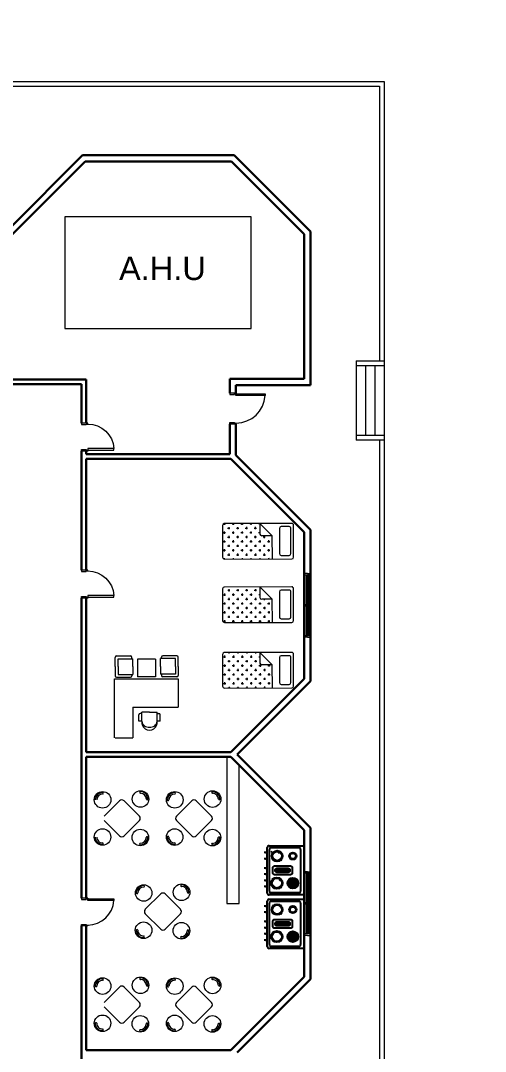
# Model space of a CAD drawing. Extents: x -59 to 582, y -1177 to 100.
# Drawn here: x 523.36 to 538.33, y -20.99 to 12.21 of the extents above; entities that cross this region are included whole.
import ezdxf

# ---------------------------------------------------------------- set-up
doc = ezdxf.new("R2010")
doc.units = 0
doc.header["$LTSCALE"] = 0.15
doc.layers.get('0').update_dxf_attribs({"color": 252})
doc.layers.add('0 sockets', color=252, linetype='Continuous')
doc.layers.add('FIX', color=252, linetype='Continuous')
for name, color, linetype, lineweight in [('anal', 252, 'Continuous', 20), ('DOOR', 252, 'Continuous', 20), ('FUR', 252, 'Continuous', 9), ('wall', 252, 'Continuous', 30)]:
    doc.layers.add(name, color=color, linetype=linetype, lineweight=lineweight)

# ---------------------------------------------------------------- blocks, each defined once
blk = doc.blocks.new('D100')
at = {"layer": 'DOOR'}
for points in [[(0.03, 0.2), (0.03, 1.14), (0.078, 1.14), (0.078, 0.2)], [(0.03, 0.2), (0, 0.2), (0, 0), (0.05, 0), (0.05, 0.15), (0.03, 0.15)], [(0.97, 0.2), (1, 0.2), (1, 0), (0.95, 0), (0.95, 0.15), (0.97, 0.15)]]:
    blk.add_lwpolyline(points, close=True, dxfattribs=at)
blk.add_circle((0.02, 0.21), 0.01, dxfattribs=at)
blk.add_arc((0.029, 0.2), 0.941, 0.0029, 86.9663, dxfattribs=at)
blk = doc.blocks.new('A$C48FC3568')
at = {"layer": 'FUR'}
h = blk.add_hatch(dxfattribs=at)
h.set_pattern_fill('CROSS', color=256, scale=0.5, style=0)
h.set_pattern_definition([(0, (-34.60875, 58.23435), (0.125, -0.125), [0.0625, -0.1875]), (270, (-34.5775, 58.2656), (-0.125, -0.125), [0.0625, -0.1875])])
h.paths.add_polyline_path([(1.055, 0.703), (1.055, 1), (0.05, 1, 0.414214), (0, 0.95), (0, 0.05, 0.414214), (0.05, 0), (1.402, 0), (1.402, 0.653), (1.105, 0.653, -0.414214)])
for p, q in [((0, 0.95), (0, 0.05)), ((1.95, 1), (0.05, 1)), ((1.402, 0.653), (1.055, 1)), ((1.055, 1), (1.055, 0.703)), ((1.877, 0.909), (1.652, 0.909)), ((2, 0.05), (2, 0.95)), ((1.402, 0.653), (1.105, 0.653)), ((1.402, 0), (1.402, 0.653)), ((1.602, 0.859), (1.602, 0.15)), ((1.927, 0.15), (1.927, 0.859)), ((1.652, 0.1), (1.877, 0.1)), ((0.05, 0), (1.95, 0))]:
    blk.add_line(p, q, dxfattribs=at)
for centre, start, end in [((0.05, 0.95), 90, 180), ((1.652, 0.859), 90, 180), ((1.877, 0.859), 360, 90), ((1.95, 0.95), 360, 90), ((1.105, 0.703), 180, 270), ((0.05, 0.05), 180, 270), ((1.652, 0.15), 180, 270), ((1.877, 0.15), 270, 0), ((1.95, 0.05), 270, 360)]:
    blk.add_arc(centre, 0.05, start, end, dxfattribs=at)
blk = doc.blocks.new('D90')
at = {"layer": 'DOOR'}
for points in [[(0.03, 0.2), (0.03, 1.04), (0.078, 1.04), (0.078, 0.2)], [(0.03, 0.2), (0, 0.2), (0, 0), (0.05, 0), (0.05, 0.15), (0.03, 0.15)], [(0.87, 0.2), (0.9, 0.2), (0.9, 0), (0.85, 0), (0.85, 0.15), (0.87, 0.15)]]:
    blk.add_lwpolyline(points, close=True, dxfattribs=at)
blk.add_circle((0.02, 0.21), 0.01, dxfattribs=at)
blk.add_arc((0.025, 0.197), 0.845, 0.2218, 86.3889, dxfattribs=at)
blk = doc.blocks.new('*X25')
at = {"color": 0}
for p, q in [((0.15, 0.538), (0.15, 0.667)), ((0.175, 0.529), (0.175, 0.676)), ((0.2, 0.529), (0.2, 0.676)), ((0.225, 0.538), (0.225, 0.667)), ((0.125, 0.561), (0.125, 0.644)), ((0.25, 0.562), (0.25, 0.643))]:
    blk.add_line(p, q, dxfattribs=at)
blk = doc.blocks.new('ARCH')
at = {"layer": 'anal'}
for p, q in [((82.125, 399.075), (132.6, 399.075)), ((82.275, 398.925), (132.6, 398.925)), ((132.6, 399.075), (135.075, 399.075)), ((132.6, 398.925), (134.925, 398.925)), ((134.925, 398.925), (134.925, 390.6)), ((135.075, 399.075), (135.075, 390.6)), ((134.925, 390.6), (134.925, 390.075)), ((135.075, 390.6), (135.075, 346.125)), ((134.175, 390.075), (134.175, 387.525)), ((134.175, 390.075), (135.075, 390.075)), ((134.175, 389.925), (134.475, 389.925)), ((134.175, 389.925), (135.075, 389.925)), ((134.475, 389.925), (134.475, 387.675)), ((134.775, 389.925), (134.775, 387.675)), ((135.075, 390.075), (135.075, 387.525)), ((135.075, 387.675), (134.175, 387.675)), ((135.075, 387.525), (134.175, 387.525)), ((134.925, 387.525), (134.925, 346.275)), ((132.6, 383.225), (132.5, 383.225)), ((132.7, 383.175), (132.5, 383.175)), ((132.6, 383.175), (132.5, 383.175)), ((132.56, 383.175), (132.56, 382.225)), ((132.585, 383.175), (132.585, 382.225)), ((132.6, 383.225), (132.7, 383.225)), ((132.615, 383.175), (132.615, 382.225)), ((132.64, 383.175), (132.64, 382.225)), ((132.5, 382.175), (132.5, 382.225)), ((132.7, 382.225), (132.5, 382.225)), ((132.7, 382.175), (132.5, 382.175)), ((132.56, 382.175), (132.56, 381.225)), ((132.585, 382.175), (132.585, 381.225)), ((132.615, 382.175), (132.615, 381.225)), ((132.64, 382.175), (132.64, 381.225)), ((132.7, 382.175), (132.7, 382.225)), ((132.7, 381.225), (132.5, 381.225)), ((132.6, 381.225), (132.5, 381.225)), ((132.6, 381.175), (132.5, 381.175)), ((132.6, 381.175), (132.7, 381.175)), ((132.6, 373.625), (132.5, 373.625)), ((132.6, 373.575), (132.5, 373.575)), ((132.7, 373.575), (132.5, 373.575)), ((132.56, 373.575), (132.56, 372.625)), ((132.585, 373.575), (132.585, 372.625)), ((132.6, 373.625), (132.7, 373.625)), ((132.615, 373.575), (132.615, 372.625)), ((132.64, 373.575), (132.64, 372.625)), ((132.7, 372.625), (132.5, 372.625)), ((132.5, 372.575), (132.5, 372.625)), ((132.7, 372.575), (132.5, 372.575)), ((132.56, 372.575), (132.56, 371.625)), ((132.585, 372.575), (132.585, 371.625)), ((132.615, 372.575), (132.615, 371.625)), ((132.64, 372.575), (132.64, 371.625)), ((132.7, 372.575), (132.7, 372.625)), ((132.6, 371.625), (132.5, 371.625)), ((132.7, 371.625), (132.5, 371.625)), ((132.6, 371.575), (132.5, 371.575)), ((132.6, 371.575), (132.7, 371.575))]:
    blk.add_line(p, q, dxfattribs=at)
blk.add_lwpolyline([(130.786, 394.721), (124.786, 394.721), (124.786, 391.121), (130.786, 391.121)], close=True, dxfattribs=at)
at = {"layer": 'FIX', "ltscale": 1000}
for p, q in [((131.272, 374.276), (131.272, 374.211)), ((131.307, 372.938), (131.307, 374.402)), ((131.367, 374.462), (132.5, 374.462)), ((131.375, 373), (131.375, 374.34)), ((131.491, 374.217), (131.432, 374.276)), ((131.435, 374.4), (132.321, 374.4)), ((131.667, 374.217), (131.725, 374.276)), ((132.381, 374.34), (132.381, 373)), ((131.272, 374.076), (131.272, 374.011)), ((131.537, 374.041), (131.479, 373.982)), ((131.714, 374.041), (131.772, 373.982)), ((131.272, 373.776), (131.272, 373.711)), ((131.272, 373.576), (131.272, 373.511)), ((131.629, 373.71), (131.629, 373.63)), ((131.679, 373.71), (131.679, 373.63)), ((131.729, 373.71), (131.729, 373.63)), ((131.779, 373.71), (131.779, 373.63)), ((131.829, 373.71), (131.829, 373.63)), ((131.879, 373.71), (131.879, 373.63)), ((131.929, 373.71), (131.929, 373.63)), ((131.979, 373.71), (131.979, 373.63)), ((131.272, 373.376), (131.272, 373.311)), ((131.529, 373.345), (131.47, 373.404)), ((131.705, 373.345), (131.764, 373.404)), ((131.272, 373.176), (131.272, 373.111)), ((132.5, 372.878), (131.367, 372.878)), ((132.321, 372.94), (131.435, 372.94)), ((131.529, 373.169), (131.47, 373.11)), ((131.705, 373.169), (131.764, 373.11)), ((131.272, 372.552), (131.272, 372.487)), ((131.307, 371.214), (131.307, 372.677)), ((131.367, 372.737), (132.5, 372.737)), ((131.375, 371.275), (131.375, 372.616)), ((131.435, 372.676), (132.321, 372.676)), ((131.537, 372.493), (131.479, 372.551)), ((131.714, 372.493), (131.772, 372.551)), ((132.381, 372.616), (132.381, 371.275)), ((131.272, 372.352), (131.272, 372.287)), ((131.537, 372.316), (131.479, 372.258)), ((131.714, 372.316), (131.772, 372.258)), ((131.272, 372.052), (131.272, 371.987)), ((131.629, 371.986), (131.629, 371.906)), ((131.679, 371.986), (131.679, 371.906)), ((131.729, 371.986), (131.729, 371.906)), ((131.779, 371.986), (131.779, 371.906)), ((131.829, 371.986), (131.829, 371.906)), ((131.879, 371.986), (131.879, 371.906)), ((131.929, 371.986), (131.929, 371.906)), ((131.979, 371.986), (131.979, 371.906)), ((131.272, 371.852), (131.272, 371.787)), ((131.272, 371.652), (131.272, 371.587)), ((131.529, 371.621), (131.47, 371.679)), ((131.705, 371.621), (131.764, 371.679)), ((131.272, 371.452), (131.272, 371.387)), ((132.321, 371.215), (131.435, 371.215)), ((131.529, 371.444), (131.47, 371.386)), ((131.705, 371.444), (131.764, 371.386)), ((132.5, 371.154), (131.367, 371.154))]:
    blk.add_line(p, q, dxfattribs=at)
for points in [[(131.307, 374.244), (131.213, 374.244)], [(131.307, 374.276), (131.272, 374.276)], [(131.307, 374.211), (131.272, 374.211)], [(131.307, 374.044), (131.213, 374.044)], [(131.307, 374.076), (131.272, 374.076)], [(131.307, 374.011), (131.272, 374.011)], [(131.307, 373.744), (131.213, 373.744)], [(131.307, 373.544), (131.213, 373.544)], [(131.307, 373.776), (131.272, 373.776)], [(131.307, 373.711), (131.272, 373.711)], [(131.307, 373.576), (131.272, 373.576)], [(131.307, 373.344), (131.213, 373.344)], [(131.307, 373.511), (131.272, 373.511)], [(131.307, 373.376), (131.272, 373.376)], [(131.307, 373.311), (131.272, 373.311)], [(131.307, 373.144), (131.213, 373.144)], [(131.307, 373.176), (131.272, 373.176)], [(131.307, 373.111), (131.272, 373.111)], [(131.307, 372.552), (131.272, 372.552)], [(131.307, 372.519), (131.213, 372.519)], [(131.307, 372.319), (131.213, 372.319)], [(131.307, 372.487), (131.272, 372.487)], [(131.307, 372.352), (131.272, 372.352)], [(131.307, 372.287), (131.272, 372.287)], [(131.307, 372.019), (131.213, 372.019)], [(131.307, 372.052), (131.272, 372.052)], [(131.307, 371.987), (131.272, 371.987)], [(131.307, 371.819), (131.213, 371.819)], [(131.307, 371.619), (131.213, 371.619)], [(131.307, 371.852), (131.272, 371.852)], [(131.307, 371.787), (131.272, 371.787)], [(131.307, 371.652), (131.272, 371.652)], [(131.307, 371.587), (131.272, 371.587)], [(131.307, 371.419), (131.213, 371.419)], [(131.307, 371.452), (131.272, 371.452)], [(131.307, 371.387), (131.272, 371.387)]]:
    blk.add_lwpolyline(points, dxfattribs=at)
for points in [[(132.109, 373.762), (132.109, 373.577, -0.414214), (132.059, 373.527), (131.54, 373.527, -0.414214), (131.49, 373.577), (131.49, 373.762, -0.414214), (131.54, 373.812), (132.059, 373.812, -0.414214)], [(132.034, 373.687), (132.034, 373.653, -0.414214), (131.984, 373.603), (131.616, 373.603, -0.414214), (131.566, 373.653), (131.566, 373.687, -0.414214), (131.616, 373.737), (131.984, 373.737, -0.414214)], [(132.007, 373.687), (132.007, 373.653, -0.414214), (131.984, 373.63), (131.616, 373.63, -0.414214), (131.593, 373.653), (131.593, 373.687, -0.414214), (131.616, 373.71), (131.984, 373.71, -0.414214)], [(132.109, 372.038), (132.109, 371.853, -0.414214), (132.059, 371.803), (131.54, 371.803, -0.414214), (131.49, 371.853), (131.49, 372.038, -0.414214), (131.54, 372.088), (132.059, 372.088, -0.414214)], [(132.034, 371.963), (132.034, 371.929, -0.414214), (131.984, 371.879), (131.616, 371.879, -0.414214), (131.566, 371.929), (131.566, 371.963, -0.414214), (131.616, 372.013), (131.984, 372.013, -0.414214)], [(132.007, 371.963), (132.007, 371.929, -0.414214), (131.984, 371.906), (131.616, 371.906, -0.414214), (131.593, 371.929), (131.593, 371.963, -0.414214), (131.616, 371.986), (131.984, 371.986, -0.414214)]]:
    blk.add_lwpolyline(points, format="xyb", close=True, dxfattribs=at)
for centre, radius in [((131.626, 374.129), 0.174), ((131.626, 374.129), 0.149), ((132.132, 374.129), 0.116), ((132.132, 374.129), 0.0914), ((131.617, 373.257), 0.183), ((131.617, 373.257), 0.158), ((132.132, 373.257), 0.174), ((132.132, 373.257), 0.149), ((131.626, 372.405), 0.174), ((131.626, 372.405), 0.149), ((132.132, 372.405), 0.116), ((132.132, 372.405), 0.0914), ((131.617, 371.533), 0.183), ((131.617, 371.533), 0.158), ((132.132, 371.533), 0.174), ((132.132, 371.533), 0.149)]:
    blk.add_circle(centre, radius, dxfattribs=at)
for centre, start, end in [((131.367, 374.402), 90, 180), ((131.435, 374.34), 90, 180), ((132.321, 374.34), 0, 90), ((131.367, 372.938), 180, 270), ((131.435, 373), 180, 270), ((132.321, 373), 270, 0), ((131.367, 372.677), 90, 180), ((131.435, 372.616), 90, 180), ((132.321, 372.616), 0, 90), ((131.367, 371.214), 180, 270), ((131.435, 371.275), 180, 270), ((132.321, 371.275), 270, 0)]:
    blk.add_arc(centre, 0.06, start, end, dxfattribs=at)
at = {"layer": 'FUR'}
for p, q in [((126.409, 380.231), (126.409, 380.528)), ((126.455, 380.574), (126.901, 380.574)), ((126.946, 380.482), (126.946, 380.528)), ((127.902, 380.492), (127.902, 380.537)), ((128.393, 380.583), (127.947, 380.583)), ((128.439, 380.24), (128.439, 380.537)), ((126.409, 380.231), (126.409, 379.934)), ((126.501, 380.231), (126.501, 380.482)), ((126.501, 380.482), (126.981, 380.482)), ((126.501, 380.231), (126.501, 379.979)), ((126.981, 380.231), (126.981, 380.482)), ((126.981, 380.231), (126.981, 379.979)), ((127.131, 380.471), (127.131, 379.9)), ((127.702, 380.471), (127.131, 380.471)), ((127.702, 380.471), (127.702, 379.9)), ((128.347, 380.492), (127.867, 380.492)), ((127.867, 380.24), (127.867, 380.492)), ((127.867, 380.24), (127.867, 379.989)), ((128.347, 380.24), (128.347, 380.492)), ((128.347, 380.24), (128.347, 379.989)), ((128.439, 380.24), (128.439, 379.943)), ((126.385, 377.934), (126.385, 379.839)), ((126.385, 379.839), (128.442, 379.839)), ((126.455, 379.888), (126.901, 379.888)), ((126.501, 379.979), (126.981, 379.979)), ((126.946, 379.979), (126.946, 379.934)), ((127.702, 379.9), (127.131, 379.9)), ((128.347, 379.989), (127.867, 379.989)), ((127.902, 379.989), (127.902, 379.943)), ((128.393, 379.897), (127.947, 379.897)), ((128.442, 379.839), (128.442, 378.925)), ((126.981, 378.925), (126.981, 377.934)), ((126.981, 378.925), (128.442, 378.925)), ((127.171, 378.476), (127.171, 378.68)), ((127.262, 378.726), (127.217, 378.726)), ((127.262, 378.476), (127.262, 378.76)), ((127.514, 378.76), (127.262, 378.76)), ((127.514, 378.76), (127.765, 378.76)), ((127.765, 378.476), (127.765, 378.76)), ((127.765, 378.726), (127.811, 378.726)), ((127.857, 378.476), (127.857, 378.68)), ((127.262, 378.476), (127.171, 378.476)), ((127.857, 378.476), (127.765, 378.476)), ((126.409, 377.934), (126.981, 377.934)), ((130, 377.325), (130, 372.6)), ((130.4, 372.6), (130.4, 377.059)), ((126.551, 375.911), (126.056, 375.416)), ((127.188, 375.416), (126.693, 375.911)), ((128.874, 375.908), (128.379, 375.413)), ((129.51, 375.413), (129.015, 375.908)), ((126.056, 375.274), (126.551, 374.779)), ((126.693, 374.779), (127.188, 375.274)), ((128.379, 375.272), (128.874, 374.777)), ((129.015, 374.777), (129.51, 375.272)), ((127.874, 372.908), (127.379, 372.413)), ((128.51, 372.413), (128.015, 372.908)), ((130, 372.6), (130.4, 372.6)), ((127.379, 372.272), (127.874, 371.777)), ((128.015, 371.777), (128.51, 372.272)), ((126.551, 369.911), (126.056, 369.416)), ((127.188, 369.416), (126.693, 369.911)), ((128.874, 369.908), (128.379, 369.413)), ((129.51, 369.413), (129.015, 369.908)), ((126.056, 369.274), (126.551, 368.779)), ((126.693, 368.779), (127.188, 369.274)), ((128.379, 369.272), (128.874, 368.777)), ((129.015, 368.777), (129.51, 369.272))]:
    blk.add_line(p, q, dxfattribs=at)
for centre in [(126.003, 375.941), (127.225, 375.966), (128.326, 375.939), (129.547, 375.963), (126.001, 374.742), (127.218, 374.726), (128.324, 374.74), (129.541, 374.723), (127.326, 372.939), (128.547, 372.963), (127.324, 371.74), (128.541, 371.723), (126.003, 369.941), (127.225, 369.966), (128.326, 369.939), (129.547, 369.963), (126.001, 368.742), (127.218, 368.726), (128.324, 368.74), (129.541, 368.723)]:
    blk.add_circle(centre, 0.267, dxfattribs=at)
for centre, radius, start, end in [((126.455, 380.528), 0.0457, 90, 180), ((126.901, 380.528), 0.0457, 360, 90), ((127.947, 380.537), 0.0457, 90, 180), ((128.393, 380.537), 0.0457, 0, 90), ((126.455, 379.934), 0.0457, 180, 270), ((126.901, 379.934), 0.0457, 270, 360), ((127.947, 379.943), 0.0457, 180, 270), ((128.393, 379.943), 0.0457, 270, 0), ((127.217, 378.68), 0.0457, 90, 180), ((127.811, 378.68), 0.0457, 0, 90), ((127.514, 378.443), 0.254, 172.4334, 7.5666), ((127.486, 378.504), 0.225, 187.1177, 277.1177), ((127.542, 378.504), 0.225, 262.8823, 352.8823), ((126.003, 375.941), 0.237, 90, 180), ((126.003, 376.154), 0.025, 270, 90), ((127.224, 376.178), 0.025, 90.0423, 270.0423), ((127.225, 375.966), 0.237, 0.0423, 90.0423), ((128.326, 375.939), 0.237, 90, 180), ((128.326, 376.151), 0.025, 270, 90), ((129.547, 376.175), 0.025, 90.0423, 270.0423), ((129.547, 375.963), 0.237, 0.0423, 90.0423), ((126.003, 375.941), 0.187, 90, 180), ((126.622, 375.84), 0.1, 45, 135), ((127.225, 375.966), 0.187, 0.0423, 90.0423), ((127.437, 375.966), 0.025, 180.0423, 0.0423), ((128.113, 375.939), 0.025, 180, 0), ((128.326, 375.939), 0.187, 90, 180), ((128.945, 375.837), 0.1, 45, 135), ((129.547, 375.963), 0.187, 0.0423, 90.0423), ((129.76, 375.963), 0.025, 180.0423, 0.0423), ((127.117, 375.345), 0.1, 315, 45), ((128.45, 375.342), 0.1, 135, 225), ((129.44, 375.342), 0.1, 315, 45), ((126.001, 374.742), 0.237, 179.9577, 269.9577), ((126.001, 374.742), 0.187, 179.9577, 269.9577), ((126.001, 374.53), 0.025, 269.9577, 89.9577), ((126.622, 374.85), 0.1, 225, 315), ((127.218, 374.514), 0.025, 90, 270), ((127.218, 374.726), 0.237, 270, 0), ((127.218, 374.726), 0.187, 270, 0), ((127.431, 374.726), 0.025, 0, 180), ((128.112, 374.74), 0.025, 359.9577, 179.9577), ((128.324, 374.74), 0.237, 179.9577, 269.9577), ((128.324, 374.74), 0.187, 179.9577, 269.9577), ((128.324, 374.527), 0.025, 269.9577, 89.9577), ((128.945, 374.847), 0.1, 225, 315), ((129.541, 374.511), 0.025, 90, 270), ((129.541, 374.723), 0.237, 270, 0), ((129.541, 374.723), 0.187, 270, 0), ((129.753, 374.723), 0.025, 0, 180), ((128.547, 373.175), 0.025, 90.0423, 270.0423), ((128.547, 372.963), 0.237, 0.0423, 90.0423), ((127.326, 372.939), 0.237, 90, 180), ((127.113, 372.939), 0.025, 180, 0), ((127.326, 372.939), 0.187, 90, 180), ((127.326, 373.151), 0.025, 270, 90), ((127.945, 372.837), 0.1, 45, 135), ((128.547, 372.963), 0.187, 0.0423, 90.0423), ((128.76, 372.963), 0.025, 180.0423, 0.0423), ((127.45, 372.342), 0.1, 135, 225), ((128.44, 372.342), 0.1, 315, 45), ((127.112, 371.74), 0.025, 359.9577, 179.9577), ((127.324, 371.74), 0.237, 179.9577, 269.9577), ((127.324, 371.74), 0.187, 179.9577, 269.9577), ((127.324, 371.527), 0.025, 269.9577, 89.9577), ((127.945, 371.847), 0.1, 225, 315), ((128.541, 371.511), 0.025, 90, 270), ((128.541, 371.723), 0.237, 270, 0), ((128.541, 371.723), 0.187, 270, 0), ((128.753, 371.723), 0.025, 0, 180), ((127.224, 370.178), 0.025, 90.0423, 270.0423), ((127.225, 369.966), 0.237, 0.0423, 90.0423), ((129.547, 370.175), 0.025, 90.0423, 270.0423), ((129.547, 369.963), 0.237, 0.0423, 90.0423), ((126.003, 369.941), 0.237, 90, 180), ((125.791, 369.941), 0.025, 180, 0), ((126.003, 369.941), 0.187, 90, 180), ((126.003, 370.154), 0.025, 270, 90), ((126.622, 369.84), 0.1, 45, 135), ((127.225, 369.966), 0.187, 0.0423, 90.0423), ((127.437, 369.966), 0.025, 180.0423, 0.0423), ((128.326, 369.939), 0.237, 90, 180), ((128.113, 369.939), 0.025, 180, 0), ((128.326, 369.939), 0.187, 90, 180), ((128.326, 370.151), 0.025, 270, 90), ((128.945, 369.837), 0.1, 45, 135), ((129.547, 369.963), 0.187, 0.0423, 90.0423), ((129.76, 369.963), 0.025, 180.0423, 0.0423), ((127.117, 369.345), 0.1, 315, 45), ((128.45, 369.342), 0.1, 135, 225), ((129.44, 369.342), 0.1, 315, 45), ((125.789, 368.743), 0.025, 359.9577, 179.9577), ((126.001, 368.742), 0.237, 179.9577, 269.9577), ((126.001, 368.742), 0.187, 179.9577, 269.9577), ((126.001, 368.53), 0.025, 269.9577, 89.9577), ((126.622, 368.85), 0.1, 225, 315), ((127.218, 368.726), 0.237, 270, 0), ((127.218, 368.726), 0.187, 270, 0), ((127.431, 368.726), 0.025, 0, 180), ((128.112, 368.74), 0.025, 359.9577, 179.9577), ((128.324, 368.74), 0.237, 179.9577, 269.9577), ((128.324, 368.74), 0.187, 179.9577, 269.9577), ((128.324, 368.527), 0.025, 269.9577, 89.9577), ((128.945, 368.847), 0.1, 225, 315), ((129.541, 368.723), 0.237, 270, 0), ((129.541, 368.723), 0.187, 270, 0), ((129.753, 368.723), 0.025, 0, 180), ((127.218, 368.514), 0.025, 90, 270), ((129.541, 368.511), 0.025, 90, 270)]:
    blk.add_arc(centre, radius, start, end, dxfattribs=at)
at = {"layer": 'wall'}
for p, q in [((123, 394.341), (125.359, 396.7)), ((123.075, 394.134), (125.441, 396.5)), ((125.359, 396.7), (130.241, 396.7)), ((125.441, 396.5), (130.159, 396.5)), ((130.159, 396.5), (132.5, 394.159)), ((130.241, 396.7), (132.7, 394.241)), ((132.5, 394.159), (132.5, 389.5)), ((132.7, 394.241), (132.7, 389.3)), ((123.075, 389.475), (125.475, 389.475)), ((125.475, 389.475), (125.475, 388.075)), ((130.1, 389.5), (130.1, 389.044)), ((132.5, 389.5), (130.1, 389.5)), ((123, 389.325), (125.325, 389.325)), ((125.325, 389.325), (125.325, 388.075)), ((130.3, 389.3), (130.3, 389.044)), ((132.7, 389.3), (130.3, 389.3)), ((130.1, 388.044), (130.1, 387.075)), ((130.3, 388.044), (130.3, 387.041)), ((125.325, 387.175), (125.325, 387)), ((125.475, 387.175), (125.475, 387.075)), ((125.325, 387.075), (125.325, 383.341)), ((130.1, 387.075), (125.475, 387.075)), ((130.134, 386.925), (125.475, 386.925)), ((125.475, 386.925), (125.475, 383.341)), ((130.134, 386.925), (132.5, 384.559)), ((130.3, 387.041), (132.7, 384.641)), ((132.5, 384.559), (132.5, 379.841)), ((132.7, 384.641), (132.7, 379.759)), ((125.325, 382.441), (125.325, 372.776)), ((125.475, 382.441), (125.475, 377.475)), ((132.5, 379.841), (130.134, 377.475)), ((132.7, 379.759), (130.341, 377.4)), ((130.134, 377.475), (125.475, 377.475)), ((130.134, 377.325), (125.475, 377.325)), ((125.475, 372.776), (125.475, 377.325)), ((130.134, 377.325), (132.5, 374.959)), ((130.341, 377.4), (132.7, 375.041)), ((132.5, 374.959), (132.5, 370.241)), ((132.7, 375.041), (132.7, 370.159)), ((125.325, 371.876), (125.325, 358.275)), ((125.475, 367.875), (125.475, 371.876)), ((132.5, 370.241), (130.134, 367.875)), ((132.7, 370.159), (130.341, 367.8)), ((130.134, 367.875), (125.475, 367.875))]:
    blk.add_line(p, q, dxfattribs=at)
at = {"layer": 'DOOR', "rotation": 270}
for name, p in [('D100', (130.1, 389.044)), ('D90', (125.325, 372.776))]:
    blk.add_blockref(name, p, dxfattribs=at)
at = {"layer": 'DOOR', "xscale": -1, "rotation": 270}
for p in [(125.325, 387.175), (125.325, 382.441)]:
    blk.add_blockref('D90', p, dxfattribs=at)
at = {"layer": 'FIX', "ltscale": 1000, "xscale": 2, "yscale": 2, "zscale": 2, "rotation": 180}
for p in [(132.507, 374.462), (132.507, 372.737)]:
    blk.add_blockref('*X25', p, dxfattribs=at)
at = {"layer": 'FUR', "xscale": 1.142857142856969, "yscale": 1.142857142856969, "zscale": 1.142857142856969, "rotation": 0.125901765957867}
for p in [(129.869, 383.696), (129.869, 381.652), (129.869, 379.539)]:
    blk.add_blockref('A$C48FC3568', p, dxfattribs=at)
at = {"layer": 'anal', "insert": (126.533, 393.433), "char_height": 0.75, "width": 4.8, "attachment_point": 1}
blk.add_mtext('{\\fArial|b0|i0|c0|p34;A.H.U}', dxfattribs=at)
blk = doc.blocks.new('EE')
at = {"layer": '0 sockets'}
h = blk.add_hatch(color=6, dxfattribs=at)
h.dxf.hatch_style = 1
h.paths.add_polyline_path([(582.394, 81.841), (-59.115, 81.841), (-59.115, -114.582), (582.394, -114.582)])
h.paths.add_polyline_path([(577.394, 76.841), (577.394, -109.582), (-54.115, -109.582), (-54.115, 76.841)], flags=16)
h.paths.add_polyline_path([(408.026, -15.139, -1), (406.517, -15.139, -1)], flags=0)
h.paths.add_polyline_path([(457.783, -31.119, 0.414214), (457.683, -31.019), (444.311, -31.019, 0.414214), (444.211, -31.119), (444.211, -48.447), (415.834, -48.447), (415.834, -19.483), (417.425, -19.483, 0.414214), (417.525, -19.383), (417.525, -15.239, 0.414214), (417.425, -15.139), (407.274, -15.139), (407.271, -15.893), (407.271, -15.139), (417.525, -15.139), (417.525, -19.483), (415.934, -19.483, 0.414214), (415.834, -19.583), (415.834, -48.347, 0.414214), (415.934, -48.447), (444.111, -48.447, 0.414214), (444.211, -48.347), (444.211, -31.019), (457.783, -31.019)], flags=0)
h.paths.add_polyline_path([(244.611, -46.068), (244.611, -46.014), (244.523, -46.014, -0.279526)], flags=0)
h.paths.add_polyline_path([(404.69, 26.947), (525.035, 26.947), (525.035, 46.285), (404.69, 46.285)], flags=8)
h.paths.add_polyline_path([(202.644, 24.078), (289.319, 24.078), (289.319, 38.411), (202.644, 38.411)], flags=8)
h.paths.add_polyline_path([(30.92, 26.429), (112.59, 26.429), (112.59, 40.761), (30.92, 40.761)], flags=8)
h.paths.add_polyline_path([(441.881, -10.206), (442.216, -10.206), (442.216, -9.756), (441.881, -9.756)], flags=8)
h.paths.add_polyline_path([(422.272, -10.246), (422.622, -10.246), (422.622, -9.796), (422.272, -9.796)], flags=8)
h.paths.add_polyline_path([(406.509, -14.41), (406.859, -14.41), (406.859, -13.96), (406.509, -13.96)], flags=8)
h.paths.add_polyline_path([(406.21, -35.713), (406.546, -35.713), (406.546, -35.263), (406.21, -35.263)], flags=8)
h.paths.add_polyline_path([(422.841, -60.607), (423.191, -60.607), (423.191, -60.157), (422.841, -60.157)], flags=8)
h.paths.add_polyline_path([(442.391, -60.84), (442.755, -60.84), (442.755, -60.39), (442.391, -60.39)], flags=8)
h.paths.add_polyline_path([(456.844, -54.1), (457.194, -54.1), (457.194, -53.65), (456.844, -53.65)], flags=8)
h.paths.add_polyline_path([(470.858, -50.81), (471.208, -50.81), (471.208, -50.36), (470.858, -50.36)], flags=8)
h.paths.add_polyline_path([(490.123, -50.756), (490.345, -50.756), (490.345, -50.306), (490.123, -50.306)], flags=8)
h.paths.add_polyline_path([(225.509, -20.343), (226.134, -20.343), (226.134, -20.118), (225.509, -20.118)], flags=8)
h.paths.add_polyline_path([(233.7, -19.938), (234.325, -19.938), (234.325, -19.713), (233.7, -19.713)], flags=8)
h.paths.add_polyline_path([(241.875, -19.552), (242.5, -19.552), (242.5, -19.327), (241.875, -19.327)], flags=8)
h.paths.add_polyline_path([(245.171, -24.632), (245.796, -24.632), (245.796, -24.407), (245.171, -24.407)], flags=8)
h.paths.add_polyline_path([(247.813, -19.255), (248.438, -19.255), (248.438, -19.03), (247.813, -19.03)], flags=8)
h.paths.add_polyline_path([(249.648, -13.387), (250.273, -13.387), (250.273, -13.162), (249.648, -13.162)], flags=8)
h.paths.add_polyline_path([(257.323, -15.794), (257.948, -15.794), (257.948, -15.569), (257.323, -15.569)], flags=8)
h.paths.add_polyline_path([(257.582, -13.183), (258.157, -13.183), (258.157, -12.958), (257.582, -12.958)], flags=8)
h.paths.add_polyline_path([(264.064, -13.101), (264.664, -13.101), (264.664, -12.876), (264.064, -12.876)], flags=8)
h.paths.add_polyline_path([(288.789, -40.902), (289.364, -40.902), (289.364, -40.677), (288.789, -40.677)], flags=8)
h.paths.add_polyline_path([(280.687, -41.005), (281.262, -41.005), (281.262, -40.78), (280.687, -40.78)], flags=8)
h.paths.add_polyline_path([(270.864, -40.875), (271.439, -40.875), (271.439, -40.65), (270.864, -40.65)], flags=8)
h.paths.add_polyline_path([(261.434, -40.771), (262.009, -40.771), (262.009, -40.546), (261.434, -40.546)], flags=8)
h.paths.add_polyline_path([(254.764, -40.853), (255.339, -40.853), (255.339, -40.628), (254.764, -40.628)], flags=8)
h.paths.add_polyline_path([(247.008, -40.845), (247.583, -40.845), (247.583, -40.62), (247.008, -40.62)], flags=8)
h.paths.add_polyline_path([(245.852, -36.479), (246.427, -36.479), (246.427, -36.254), (245.852, -36.254)], flags=8)
h.paths.add_polyline_path([(243.934, -41.639), (244.509, -41.639), (244.509, -41.414), (243.934, -41.414)], flags=8)
h.paths.add_polyline_path([(245.534, -46.587), (246.059, -46.587), (246.059, -46.362), (245.534, -46.362)], flags=8)
h.paths.add_polyline_path([(245.361, -51.832), (245.911, -51.832), (245.911, -51.607), (245.361, -51.607)], flags=8)
h.paths.add_polyline_path([(239.721, -52.272), (240.321, -52.272), (240.321, -52.047), (239.721, -52.047)], flags=8)
h.paths.add_polyline_path([(232.069, -52.917), (232.669, -52.917), (232.669, -52.692), (232.069, -52.692)], flags=8)
h.paths.add_polyline_path([(225.559, -53.646), (226.159, -53.646), (226.159, -53.421), (225.559, -53.421)], flags=8)
h.paths.add_polyline_path([(227.614, -48.128), (228.214, -48.128), (228.214, -47.903), (227.614, -47.903)], flags=8)
h.paths.add_polyline_path([(219.528, -49.489), (220.128, -49.489), (220.128, -49.264), (219.528, -49.264)], flags=8)
h.paths.add_polyline_path([(217.77, -44.284), (218.37, -44.284), (218.37, -44.059), (217.77, -44.059)], flags=8)
h.paths.add_polyline_path([(216.443, -34.713), (217.043, -34.713), (217.043, -34.488), (216.443, -34.488)], flags=8)
h.paths.add_polyline_path([(216.799, -27.091), (217.399, -27.091), (217.399, -26.866), (216.799, -26.866)], flags=8)
h.paths.add_polyline_path([(216.729, -21.755), (217.279, -21.755), (217.279, -21.53), (216.729, -21.53)], flags=8)
h.paths.add_polyline_path([(84.862, -42.445), (85.387, -42.445), (85.387, -42.22), (84.862, -42.22)], flags=8)
h.paths.add_polyline_path([(82.46, -48.761), (83.01, -48.761), (83.01, -48.536), (82.46, -48.536)], flags=8)
h.paths.add_polyline_path([(78.417, -48.71), (78.942, -48.71), (78.942, -48.485), (78.417, -48.485)], flags=8)
h.paths.add_polyline_path([(75.547, -42.452), (76.072, -42.452), (76.072, -42.227), (75.547, -42.227)], flags=8)
h.paths.add_polyline_path([(74.019, -42.418), (74.544, -42.418), (74.544, -42.193), (74.019, -42.193)], flags=8)
h.paths.add_polyline_path([(72.86, -48.761), (73.385, -48.761), (73.385, -48.536), (72.86, -48.536)], flags=8)
h.paths.add_polyline_path([(68.651, -48.707), (69.176, -48.707), (69.176, -48.482), (68.651, -48.482)], flags=8)
h.paths.add_polyline_path([(69.271, -42.456), (69.796, -42.456), (69.796, -42.231), (69.271, -42.231)], flags=8)
h.paths.add_polyline_path([(65.66, -42.443), (66.185, -42.443), (66.185, -42.218), (65.66, -42.218)], flags=8)
h.paths.add_polyline_path([(63.354, -48.708), (63.879, -48.708), (63.879, -48.483), (63.354, -48.483)], flags=8)
h.paths.add_polyline_path([(58.957, -48.718), (59.432, -48.718), (59.432, -48.493), (58.957, -48.493)], flags=8)
h.paths.add_polyline_path([(56.584, -43.041), (57.084, -43.041), (57.084, -42.816), (56.584, -42.816)], flags=8)
h.paths.add_polyline_path([(55.215, -39.312), (55.765, -39.312), (55.765, -39.087), (55.215, -39.087)], flags=8)
h.paths.add_polyline_path([(47.25, -39.118), (47.8, -39.118), (47.8, -38.893), (47.25, -38.893)], flags=8)
h.paths.add_polyline_path([(36.681, -56.177), (37.231, -56.177), (37.231, -55.952), (36.681, -55.952)], flags=8)
h.paths.add_polyline_path([(28.093, -56.08), (28.643, -56.08), (28.643, -55.855), (28.093, -55.855)], flags=8)
h.paths.add_polyline_path([(11.224, -49.617), (11.774, -49.617), (11.774, -49.392), (11.224, -49.392)], flags=8)
h.paths.add_polyline_path([(15.154, -39.272), (15.704, -39.272), (15.704, -39.047), (15.154, -39.047)], flags=8)
h.paths.add_polyline_path([(15.215, -30.394), (15.765, -30.394), (15.765, -30.169), (15.215, -30.169)], flags=8)
h.paths.add_polyline_path([(12.584, -22.24), (13.134, -22.24), (13.134, -22.015), (12.584, -22.015)], flags=8)
h.paths.add_polyline_path([(13.44, -29.574), (13.94, -29.574), (13.94, -29.349), (13.44, -29.349)], flags=8)

msp = doc.modelspace()

# ---------------------------------------------------------------- block references
at = {"layer": '0 sockets', "color": 3}
for name, p in [('EE', (0, 0)), ('ARCH', (400, -388.83))]:
    msp.add_blockref(name, p, dxfattribs=at)

doc.saveas('drawing.dxf')
